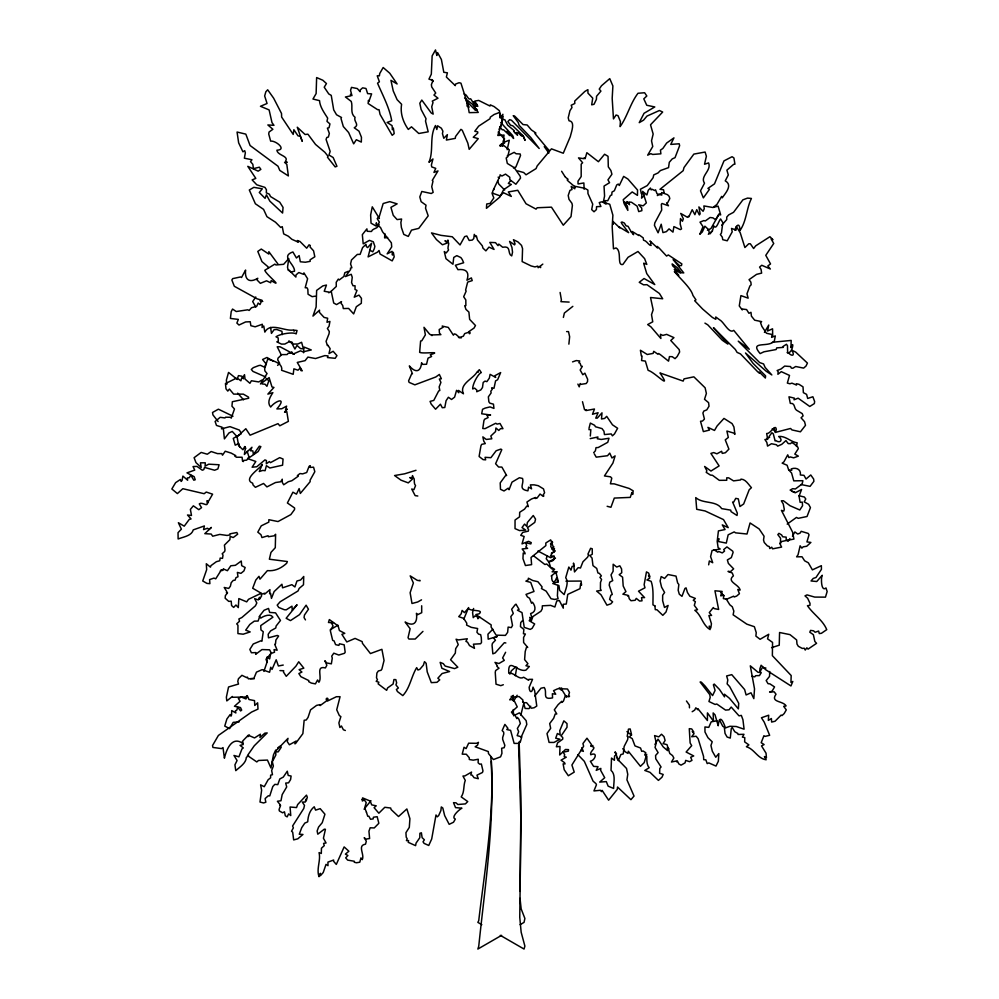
<?xml version="1.0" encoding="UTF-8"?>
<svg xmlns="http://www.w3.org/2000/svg" width="999" height="999" viewBox="0 0 999 999"><rect width="100%" height="100%" fill="white"/><g stroke="black" fill="none" stroke-linecap="round" stroke-linejoin="round"><path stroke-width="1.5" d="M557.954 585.339L557.392 595.804L558.104 598.788L554.607 599.437L551.036 598.726L546.141 591.146L541.458 588.548L542.12 586.9L537.912 581.73L532.704 580.506L528.371 578.209L528.309 579.732L525.899 581.156L530.706 582.38L533.99 591.483L526.011 594.405L527.41 596.915L529.545 598.251L531.555 603.259L532.479 602.235C535.601 605.981 536.588 611.987 530.619 613.561L531.718 617.307L529.22 620.729L534.665 623.975L532.13 628.346L530.207 629.395L524.238 627.372L522.015 612.624L517.445 610.189L519.068 609.427L515.984 604.158L515.159 604.745L511.638 609.29L513.299 613.473L510.826 616.595L512.512 625.474L511.313 627.597L508.129 627.097L507.642 632.367L505.432 635.389L496.141 635.164L491.083 626.985L491.196 624.912L475.861 614.547L479.07 613.861C484.877 609.065 469.48 611.8 468.431 608.179L464.435 612.624L462.112 610.401L461.201 613.811L458.741 616.645L463.748 618.431L466.795 623.214L466.608 625.074L471.253 627.347L477.622 628.521L476.923 632.242L478.546 634.115L480.644 634.677L481.293 637.624L481.506 642.407L480.606 643.756L473.426 644.193L474.475 648.351L469.468 645.554L467.582 642.22L465.921 641.358L467.282 638.773L458.504 639.922L456.093 639.223L458.254 644.63L455.681 648.651L455.319 653.121L450.586 659.74L457.829 667.22L454.582 668.606L445.167 666.071L443.281 663.636L440.159 662.374L441.883 668.281L449.6 671.528L442.132 673.513L437.862 678.209L439.747 679.869L436.963 682.317L431.318 682.642L427.21 671.865L426.148 663.348L424.488 661.638L423.401 665.147L419.792 669.367L417.919 670.017L416.683 667.619C411.226 676.623 410.027 687.936 402.809 695.604L397.465 691.57L396.391 689.522L398.376 687.974L395.941 684.889L396.64 682.816L395.841 679.645L393.943 679.532L393.107 684.003L387.6 687.936L386.638 690.321L378.134 683.865L378.858 682.205L376.186 681.368L377.46 679.757L376.511 677.772L376.885 673.089L378.346 670.966L381.056 670.267L381.88 669.105L384.041 660.514L381.905 649.325L370.429 653.558L362.462 643.344L362.187 641.633L355.07 638.411L346.803 641.957L341.895 634.353L344.78 633.329L339.423 630.531L338.124 625.923L329.345 619.567L328.459 622.502L331.268 622.564L333.054 625.923L330.319 630.631L332.679 640.409L334.053 640.846L335.602 644.642L338.886 645.391L339.485 643.781L344.168 644.805L345.179 652.222L344.468 653.296L338.798 655.044L333.803 653.171L331.718 656.143L332.28 658.104L331.356 663.848L326.673 662.936L324.85 660.726L326.86 665.234L325.412 667.931C315.247 665.334 322.652 677.359 318.918 682.28L317.582 679.969L315.422 683.878L311.301 683.066L308.679 681.618L308.828 680.594L300.899 676.685L298.863 673.563L301.923 672.052L299.076 669.63L303.833 668.169L298.726 661.775L295.916 666.171L286.251 676.323L283.429 671.977L283.704 670.729L279.957 670.591M421.678 605.769L421.703 612.699L417.657 614.66L416.433 613.299C417.632 621.79 414.51 627.397 405.119 622.027L410.127 628.733L408.042 637.712L408.916 639.06L415.197 639.035L422.952 631.38M513.049 700.249L513.161 695.604M303.621 352.759L303.746 348.763L300.612 348.651L296.965 345.442L294.917 349.051L291.883 343.269L288.823 340.946M617.245 757.504L617.332 759.028L626.51 768.443L627.759 774.3L626.935 779.857L634.04 796.053L630.931 799.675L617.519 787.037L617.307 789.335L608.628 800.187L602.11 790.359L601.46 791.645L600.474 790.271L593.943 790.933L596.44 784.764L595.978 783.653L593.081 781.168L584.34 761.338L577.847 754.62M796.515 446.441L797.177 442.807C790.684 441.97 785.626 435.689 778.671 436.488C783.628 440.247 779.882 443.606 775.773 440.547L775.124 440.946L773.288 433.828L771.902 432.742L769.093 436.488L769.592 437.325L767.095 438.286M384.852 233.591L384.603 237.899L387.6 237.525M493.831 189.698L493.906 188.886M568.868 344.143L569.642 336.75L568.493 331.618L566.608 331.606M631.168 231.793L628.059 226.298L626.061 225.836L624.363 223.039L622.115 222.015L621.166 222.327L621.99 223.913L628.646 232.667L619.28 227.023L619.805 227.884L612.799 221.303L613.236 224.35M247.34 695.641L245.979 698.963L241.383 697.077L238.349 698.476L240.11 701.248L234.465 706.268L240.484 707.554L241.683 710.089L240.622 710.951L237.7 707.217L236.863 710.039L235.339 710.926L235.864 712.949L231.706 710.564L231.581 714.897L230.981 716.158L230.195 714.51L226.873 719.018L224.75 726.086L229.608 728.621L233.192 722.352L239.111 721.902M515.322 675.774L516.758 667.195M520.054 891.395L520.966 798.563L519.143 741.945M708.666 564.835L709.34 560.951L712.712 562.724L710.601 556.605L712.062 550.536L720.217 549L718.119 547.677L717.195 541.371L718.418 530.906L725.062 529.532L722.277 524.887L728.209 527.634L723.501 519.592L705.132 510.976L696.703 509.29L695.754 497.614C703.009 504.145 716.108 500.224 721.678 508.616L730.744 510.152L731.018 511.613L737.037 515.496L737.337 513.211L732.617 502.035L733.566 502.26L735.776 498.351L738.311 498.888L739.947 506.543L743.668 503.983L749.188 489.785L751.435 487.674C748.438 484.503 745.791 479.27 740.996 479.12L740.621 479.945L733.541 480.881L728.671 477.847L726.723 477.822L726.748 480.269L719.305 480.344L712.487 475.299L710.426 475.062L706.231 472.377L706.855 470.779L704.632 466.458L710.963 471.041L719.118 465.909L710.888 453.409L713.723 452.584L716.895 453.821L721.628 451.261L722.265 453.396L725.399 452.734L728.908 449.125L725.262 439.872L728.308 437.45L726.885 431.044L733.716 433.067L734.939 434.365L733.915 426.96L732.08 423.588L723.975 418.419L717.107 425.961L714.497 430.444L707.904 427.36L709.49 430.07L703.358 431.605L700.511 421.266L702.497 421.041L704.432 419.105L702.909 412.999L703.845 411.039L706.768 409.89L709.028 406.193L708.578 402.647L704.52 399.3L706.38 393.469L705.107 387.787L693.855 376.835L684.015 378.883L683.179 381.094L659.989 372.952C672.589 391.758 655.169 372.215 648.126 370.354L645.379 361.114L641.57 360.539L642.057 356.044L641.333 355.856L640.421 350.262L647.252 354.495L653.109 353.409L653.746 351.323L658.004 354.295L658.653 353.521L660.364 354.657L668.556 361.151L669.442 356.606L672.252 356.693L675.024 358.666L677.172 356.518L679.632 351.998L679.183 349.575L670.754 340.484L673.95 337.625L666.633 334.365L662.837 335.414L660.439 334.278L660.888 338.499L650.873 326.773L647.664 324.575L652.747 321.79L651.523 314.685L653.159 309.79L650.524 297.502L662.674 298.763L659.415 293.481L646.952 284.678L643.556 284.827L639.235 282.317L644.043 278.521L654.782 284.578L646.753 273.614L643.793 263.786L643.731 263.149L646.815 264.41L644.617 258.629L637.986 251.498L628.071 257.28L622.864 264.485C616.633 265.959 622.202 251.236 616.071 247.939L613.473 248.838L612.187 226.835L612.887 215.197L609.752 204.246L601.473 201.848L599.238 202.597L600.923 206.493L596.553 206.668L596.428 209.565L594.018 211.776L591.683 209.59L592.732 204.133L587.961 193.581L587.899 190.047L584.865 188.312L574.712 186.251L574.8 188.774L571.216 186.388L572.002 189.535L569.954 190.359L568.219 195.479L569.005 199.363L571.94 203.309L572.39 205.469L571.016 216.621L563.274 225.2L551.46 207.155L537.175 207.755L536.063 209.128L526.036 203.759L517.744 190.285L508.329 191.945L511.326 196.428L503.596 192.77L499.925 195.804L492.057 193.007M547.39 555.806L546.191 558.678L548.726 561.975L555.481 558.091M769.742 671.49L769.53 676.41L766.183 680.544L768.031 683.678L769.917 683.878L774.537 686.925L772.14 691.121L769.592 692.057L774.175 691.808L776.011 694.23C770.067 702.572 782.991 700.624 786.126 705.906L783.666 706.33L786.288 709.889L784.153 713.586L781.992 715.571L781.168 715.047L775.037 721.253L771.64 722.065L771.403 718.531L768.331 720.379L768.718 715.209L761.438 717.757L764.235 722.14L769.655 735.314L764.922 736.413L763.935 735.689L761.188 742.707L764.11 744.567L761.525 745.891L766.033 753.184L766.433 757.791L764.422 756.555L766.133 759.777C757.592 758.578 754.32 748.95 746.365 746.728L748.875 744.879L744.655 741.895L744.779 737.612L742.369 737.1L743.993 734.302L738.036 734.465L737.849 733.491L734.777 731.73L732.242 727.559L731.28 728.658L730.269 738.086L727.11 737.037L725.037 733.441L724.312 727.297L722.727 726.211L719.467 719.929M520.841 715.109L523.439 704.57M563.374 317.432L564.373 313.049L572.839 306.356M535.439 519.68L534.765 522.39L527.447 527.697L528.596 529.732L528.259 531.168L522.727 532.405L520.741 535.327L524.163 536.5L522.027 543.881L528.521 541.321L531.268 542.632L530.819 543.943L525.686 542.707L526.685 545.466L525.811 547.077L527.597 548.389L522.14 548.963L524.775 552.509L525.024 553.871L523.226 553.021L522.952 558.603L525.437 565.534L531.618 564.647L531.031 557.504L545.866 545.604L545.804 542.994L550.674 539.885L553.421 547.302L552.36 548.451L554.482 548.638L553.471 549.2L555.257 551.011L552.447 552.697L550.524 555.931C557.854 555.669 553.758 562.537 548.751 561.463L550.624 567.282L554.595 569.268L552.147 571.803L556.83 571.903L556.206 573.526L558.341 581.63L552.784 583.503L558.941 585.676L559.652 590.421L564.173 594.592C565.521 589.41 569.13 582.554 565.721 577.672L568.831 567.057L570.978 570.129L572.115 566.383L573.788 566.221L573.513 563.061L574.512 571.94L578.171 567.644L580.481 568.019L582.941 561.788L587.562 557.217L588.711 554.77L587.912 554.145L590.634 548.289L592.245 548.801L592.282 554.245L589.872 555.656L592.032 558.066L592.981 565.621L596.728 568.443L597.939 573.001L599.375 573.351L601.373 575.861L599.937 577.36L601.598 579.482L600.486 582.504L600.424 589.035L601.236 590.384L596.628 591.071L600.998 594.767L606.942 605.182L610.889 603.796L612.612 601.848L609.59 599.363L610.826 595.229L612.287 594.442L609.203 585.164L609.752 582.167L612.712 580.656L611.013 574.9L613.111 571.316L613.161 564.248L616.695 567.057L619.817 565.809L621.578 568.943L621.74 572.752L619.18 574.687L622.589 577.16L623.189 585.988L625.936 591.62L622.901 594.18L627.36 595.167L627.759 596.153L628.458 595.404L629.258 598.788L630.981 600.724L635.164 600.287L636.276 598.376L639.597 601.048L642.032 600.811L641.533 597.577L644.592 597.614L638.498 591.196L644.979 587.774L644.13 584.752L646.465 571.89L648.638 573.101L649.874 576.673L648.563 575.511L649.725 578.146L646.927 579.944L651.111 581.281C653.721 588.623 652.884 597.19 652.959 604.87L654.882 605.869M473.613 608.466L472.577 612.587L473.239 617.657L474.962 615.946L477.759 617.057L477.897 618.743L479.682 616.907M552.022 541.396L550.736 546.478L554.158 551.985L551.348 553.259M519.73 741.32L518.593 745.479L520.966 821.678L519.755 917.332L521.166 932.242L524.887 946.103L524.05 949.05L500.299 935.339M646.703 754.307L644.218 762.599L640.459 766.32L628.309 751.236L627.984 753.421L625.324 751.86L622.789 748.651M263.886 671.415L267.045 662.125L267.008 657.092L269.63 658.94L270.654 653.621L274.525 652.222L274.051 649.612L277.173 650.224L274.713 644.318L275.499 643.781L275.886 640.059L278.621 636.038L277.272 635.451L268.469 637.837L268.169 634.29L270.567 630.918L275.774 627.984L276.124 625.998L280.469 620.479L275.562 612.862L269.655 612.412L268.531 608.441L264.061 610.277L260.127 615.297L258.104 621.053L254.308 621.141L249.812 624.45L245.704 630.144L250.187 631.917L243.157 634.203L237.924 633.591L237.962 625.312L236.713 623.863L239.535 621.216L238.861 618.98L241.82 617.557L255.432 605.819L256.818 602.971L254.658 598.676L258.316 599.899L259.565 597.315L259.64 599.113L261.626 595.891L260.926 593.356L248.514 599.313L246.691 601.86L238.836 598.588L238.299 607.592L235.951 605.019L233.666 607.417L231.581 605.544L231.194 601.148L228.759 601.41L225.137 598.201L225.387 595.579L227.547 592.844L226.386 592.719L226.898 591.783L224.226 587.474L228.696 588.423L230.369 586.251L231.194 582.692L233.267 580.382L235.077 580.157L235.976 577.647L237.987 576.76L237.362 572.415L240.959 573.351L243.956 570.879L245.155 567.494L241.696 565.671L241.271 561.013L235.402 565.309L230.819 565.771L227.41 570.704L223.863 569.18L220.966 570.566L215.734 578.821L213.948 578.096L209.59 579.607L209.902 583.641L206.955 583.404L202.735 580.981L206.668 569.655L206.306 563.748L210.464 567.157L210.939 565.659L216.371 561.7L219.718 560.764L220.167 558.079L222.515 558.354L223.014 555.157L222.19 553.758L224.688 551.436L225 549.937L224.413 545.104L229.882 539.685L230.182 536.401L233.217 537.549L237.675 534.165L236.838 532.517L229.895 533.853L229.995 534.902L227.098 535.452L219.73 534.415L212.687 536.201L211.201 534.053L204.82 533.653L211.363 527.41L208.953 529.532L207.517 528.246L203.546 529.607L204.408 525.936L193.244 529.87C191.746 535.926 183.192 536.925 178.122 538.973L178.034 532.667L181.381 529.158L178.371 522.714L184.241 526.173L189.248 519.43L191.059 518.943L187.5 515.009L191.496 515.472L190.384 509.39L193.356 505.831L198.813 509.677L201.548 507.654L199.288 503.908C201.935 501.311 208.491 507.979 207.13 502.222L208.379 502.722L206.868 500.849L208.654 501.023L212.6 494.18L206.269 492.045L204.158 493.706L182.817 488.698L177.385 493.581L171.853 488.986L175.612 482.667L180.419 479.47L181.119 481.468L182.055 480.444L182.904 476.073L187.637 480.244L187.312 477.959L189.323 477.697L190.821 475.174L193.794 480.194L195.23 479.757L194.168 476.673L187 472.864L194.743 470.104L193.032 466.545L196.99 466.396L202.322 470.229L203.759 469.63L204.533 467.42L214.61 470.242L217.882 468.931L219.093 464.76L208.729 464.173L205.107 466.108L205.282 462.812L200.437 462.837L201.186 467.445L195.991 462.637L194.106 457.692L201.186 452.435L207.317 454.22L211.151 451.523L217.495 453.621L221.815 453.608L222.502 455.207L225.225 451.236L231.281 453.146L235.764 455.631L234.753 456.093L236.463 457.23L242.083 457.242L242.532 461.201L243.406 461.563L243.681 460.389L246.666 460.177L248.963 456.955L247.178 451.298M463.686 619.405L468.606 607.554M315.297 296.179L312.138 296.666L308.042 294.23L307.842 289.31L306.968 287.749L305.195 287.762L307.605 278.733L303.921 272.877L303.671 274.35L298.788 272.515L296.029 274.925L295.879 277.06L288.611 269.755L288.212 270.254L287.525 267.245L288.773 258.554L283.641 264.31L275.961 264.96L274.85 264.136L264.81 270.279C265.834 274.275 284.665 289.011 271.154 280.582L270.667 282.754L266.546 280.819L260.364 283.329L257.043 279.982L257.779 278.271C249.812 283.104 244.48 280.294 245.592 270.055L241.546 277.485L240.572 276.948L232.73 278.621L231.855 279.982L234.328 286.276L257.105 298.838L261.95 300.224L259.977 304.558L258.179 303.047L256.668 306.393L251.548 307.704L249.126 310.452L247.814 309.802L236.239 311.526L232.555 309.066L231.206 311.651L230.407 318.431L238.336 319.405L236.875 323.064L239.011 325.037L245.592 321.94L250.237 321.728L250.874 325.699L255.157 326.81L262.35 324.25L262.038 327.56L263.748 325.949L264.835 332.105C270.192 321.915 284.777 331.468 293.219 330.02L294.218 331.131L293.981 330.157L297.04 330.494L296.179 333.916C293.906 331.83 280.382 333.566 275.986 336.8L278.197 337.912L278.284 341.109L276.835 341.858L281.493 344.118L284.827 344.056L289.498 341.533L292.045 342.195L293.082 344.081L297.889 343.981L301.586 342.295L303.421 348.826L304.146 347.09L311.276 349.962L302.997 351.848L300.474 350.836L293.132 354.071L291.683 351.848L291.109 353.209L288.224 353.259L287.113 354.545L281.73 354.645L278.022 358.129L277.722 359.84L279.67 363.374L277.597 365.397M237.787 377.547L238.449 375.612L241.92 376.211L243.519 378.833M240.896 434.178L241.234 433.116L239.335 430.057L229.97 426.635L221.478 428.846L222.09 427.197L216.483 425.437L215.11 421.478L220.167 417.32L225.037 417.944L225.574 417.207L230.494 417.27L231.231 418.169L234.49 408.991L231.955 406.218L232.355 401.723L248.689 398.251L248.514 397.115L243.356 394.143L233.641 394.106L229.408 389.036L227.797 391.084L225.999 388.836L225.449 383.566L235.702 378.534L237.462 378.271L240.884 380.819L241.696 377.984L242.432 378.196L244.505 374.662L245.03 379.046L249.912 383.291L251.423 380.756L258.729 381.93L261.975 380.057L262.188 383.941L265.11 384.24L266.92 386.326L268.881 380.669L266.059 378.609M521.128 737.274L526.81 724.437L526.148 720.666L519.38 712.874L513.486 715.771M734.914 230.082C736.251 225.237 739.809 221.703 739.947 230.594C746.64 221.004 746.378 208.654 751.435 198.451L747.527 198.102L742.906 199.837L733.541 212.325L728.671 214.91L726.723 217.133L726.748 219.543L721.79 225.212M500.074 175.836L492.719 191.221L492.382 194.38L493.831 197.927L490.134 203.396L486.725 203.996L486.438 208.316L499.925 196.99L503.596 189.723L511.326 184.453L508.329 183.416L510.776 180.532M265.771 364.435L264.473 367.195L260.414 365.284L258.753 365.559L253.309 367.669L251.311 369.455L252.984 371.428L265.759 376.998M509.84 674.175L511.363 670.816L515.734 666.932M499.038 129.37L501.56 124.45L502.884 116.533L500.224 117.233L499.438 110.739L494.118 106.581L490.297 104.87L490.01 106.056L478.683 100.424L474.787 101.061L477.772 106.269L473.239 105.245L478.271 112.437L469.193 112.65L467.832 104.895L460.939 83.142L459.028 82.742L455.544 84.078L455.282 85.639L446.366 77.035L447.402 72.815L443.806 72.29L441.383 59.453L437.587 52.635L436.838 55.482L435.502 49.95L432.142 55.894L431.318 74.163L428.946 79.133L432.954 80.457L431.381 84.69L431.718 86.963L435.726 93.044L433.953 95.055L437.987 98.214L432.292 101.124L433.004 102.61L431.73 106.781L433.166 114.098L431.268 113.037L421.803 100.062L419.805 103.247L421.128 109.503L426.024 118.669L425.524 121.079L428.196 131.818L418.781 133.491L411.488 126.823L408.304 129.433C402.997 121.866 400.062 113.074 401.61 104.308L397.103 99.663L393.244 90.946L390.934 80.332L397.127 83.966L389.747 73.214L383.166 67.52L379.707 73.564L379.395 75.812L377.235 75.774L379.395 81.781L377.547 83.204C382.729 95.342 389.473 107.705 391.708 120.767L387.137 122.452L392.083 125.637L392.407 129.72L393.319 128.022L394.205 133.616L392.195 135.302L380.07 114.423L379.046 109.69L377.622 109.678L368.107 103.496L368.456 100.35L368.868 101.536L371.616 93.881L367.62 93.619L365.984 88.474L362.612 87.837L360.102 90.11L360.115 91.746L357.317 88.561L351.486 87.388L350.562 90.297L351.898 95.629L350.449 94.356L350.624 95.892L345.417 96.978L351.236 101.411C353.084 106.643 349.75 113.237 355.07 117.333C353.234 121.466 360.09 124.65 354.245 127.785L358.991 131.181L361.451 137.25L361.326 142.083L356.331 139.723L353.658 143.856L348.614 132.517L343.319 126.536L340.996 118.481L341.508 117.507L336.551 114.76L333.703 109.902L331.243 95.38L328.758 93.943L324.225 87.188L326.461 83.554L322.814 80.232L316.633 77.572L316.121 93.594L312.962 99.038L319.53 100.649C319.905 106.905 324.375 112.924 327.672 118.144L326.973 121.366L329.932 123.926L329.046 127.722L327.41 128.122L329.345 133.441L328.371 137.075L326.823 137.45L326.074 139.398L330.145 151.398L328.983 155.02L333.154 157.53L336.95 166.271L335.177 166.908L327.472 157.218L328.072 156.306L324.85 152.26L315.522 144.418L307.892 134.166L305.107 134.515L297.265 127.223L302.247 141.334L300.337 136.314L298.014 135.852L293.881 129.733L293.207 134.415L281.631 117.058L281.518 113.486L273.639 98.189L267.682 89.798L265.846 91.783L264.66 95.966L267.058 103.484L260.477 106.294L269.118 109.915L272.003 122.652L273.963 125.312L267.857 124.95L272.877 129.296L269.043 132.03L268.731 134.016L270.654 141.134C275.674 140.359 287.3 149.825 276.885 150.212C277.422 155.569 289.323 155.881 285.514 161.314L287.25 162.313L284.578 162.387L286.8 164.335L288.374 175.924L279.782 170.404L278.009 166.221L250.087 145.517L245.829 134.128L237.063 132.043L238.649 142.845L242.944 151.823L244.718 150.674L245.354 152.822L244.368 158.204L251.96 159.74L250.524 161.626L252.822 164.311L253.446 168.631L259.34 167.208L260.864 169.368L258.167 171.166L247.789 166.333L255.806 178.396L252.123 179.895L256.793 184.803L264.96 187.4L266.421 189.735L266.333 192.869L269.38 194.193L270.504 196.541L279.72 202.173L283.054 207.43L282.58 213.037L269.867 201.161L266.408 194.855L265.097 198.351L259.29 192.495L262.312 188.811L253.858 187.337L249.313 190.01L255.382 203.771L263.561 209.365L266.933 216.671L275.512 222.215L280.694 227.435L282.255 226.661L283.691 233.903L288.336 236.214L291.845 239.285L298.364 242.208L297.365 240.522L299.95 241.458L306.693 248.202L309.066 244.817L310.277 245.492L310.065 246.99L313.561 250.811L314.822 256.768L310.077 259.815L310.165 261.351L305.357 262.238L300.324 261.775L299.138 255.557L296.453 258.004L292.894 251.96C279.97 256.331 294.917 263.986 294.518 271.216L290.846 271.99L288.786 270.429M362.787 800.549L363.486 799.225L362.025 799.475M590.309 436.014L590.846 429.632L588.886 429.645M792.444 536.188L794.867 531.955L797.689 534.015L800.024 533.166L801.223 531.331L808.191 533.416L809.04 534.79L806.93 541.908L810.876 542.445L806.73 546.253L803.196 546.828L801.872 548.114L800.124 545.816L798.064 554.757L796.628 556.83L802.035 556.768L804.607 560.776L808.341 562.812L812.399 569.88L821.365 565.671L821.44 569.343L815.983 577.497L813.236 578.421L811.063 580.968L816.757 581.518L822.227 575.262C820.853 577.497 820.978 592.382 825.998 587.949L827.147 591.545L825.474 597.14L814.747 597.09L807.042 594.904L804.982 595.866L807.629 598.239L810.014 603.334L809.927 605.382L807.429 605.681C813.261 614.273 822.826 620.017 826.747 629.645L821.415 633.304L819.28 633.566L818.631 631.068L815.122 632.267L813.573 630.819L810.564 630.394L809.802 632.192L813.361 634.677L814.859 641.495L816.57 643.319L808.054 649.125L806.867 647.814L805.231 650.074L804.27 648.239L802.247 648.413L798.326 646.291L797.002 644.068L796.628 639.947L789.972 634.627L779.57 632.504L779.245 645.204L771.565 647.664M719.118 214.011L710.963 228.534L707.429 230.245M654.932 744.467L658.029 739.148L663.174 746.865L667.569 750.636L667.257 747.814L669.005 748.825M764.422 332.392L768.743 325.05L767.557 331.019L772.564 328.796L772.689 336.213M505.619 652.272L502.622 657.966L504.283 660.389L498.938 663.523L494.98 662.387L497.29 665.721L496.865 666.358L499.025 668.206L495.629 670.566L495.254 672.364L496.028 684.19L500.761 685.651L503.334 684.74M517.17 695.242L513.486 701.298L513.274 695.329M501.548 143.769L500.049 146.179L503.271 142.47L509.303 140.222L507.167 149.7M503.059 141.346L504.557 138.923L503.621 138.074L504.058 135.052L497.789 135.477L501.56 123.764L502.884 114.298L500.224 118.069L500.499 115.36L499.438 112.487L494.118 114.485L490.297 117.17L490.01 118.706L478.683 126.136L474.787 131.269L477.684 131.843L477.772 133.042L473.239 137.25L478.271 138.624L469.193 149.326L467.832 143.132L462.275 130.307L460.939 129.346L455.544 136.501L455.282 138.374L446.366 140.06L447.402 134.64L443.806 138.287L442.445 133.641L442.907 131.219L441.383 128.234L437.587 125.799L436.838 129.52L435.502 125.524C429.133 137 433.966 150.524 428.946 162.288L432.954 158.966L431.381 165.035L431.718 166.92L435.726 168.356L433.953 172.427L437.987 170.916L432.292 180.407L433.004 181.081L431.73 186.701L433.166 192.37L431.268 193.506L421.803 191.471L419.805 196.94L421.128 201.673L426.024 205.195L425.524 208.179L428.196 215.834L418.781 228.371L411.488 230.132L408.304 236.413L403.783 234.415L401.386 227.46L400.861 222.602L401.61 219.018L397.103 219.58L393.244 215.322L390.934 207.367L397.127 203.846L389.747 201.636L383.166 203.521L379.395 216.171L377.235 218.631L379.395 222.153L377.547 225.687L380.444 227.347L382.567 231.818L391.371 242.819L391.708 246.915L387.137 253.871L392.083 251.348L392.407 255.07L393.319 252.31L394.205 256.868L392.195 260.889L380.07 254.021L379.046 250.462L377.622 252.073L368.107 256.905L371.616 243.232L367.62 247.577L366.396 246.653L365.984 244.33L362.612 247.577L360.115 254.37L357.317 254.42L351.486 259.977L350.562 263.961L351.898 267.744L350.449 268.132L350.624 269.48L345.417 276.561L351.236 274.288L352.247 277.31L351.573 282.617L353.009 285.751L355.07 285.776L355.007 289.448L356.993 290.434L354.245 297.19L358.991 295.105L361.451 298.339L361.326 303.296L356.331 306.718L353.658 313.923L348.614 308.429L343.319 308.566L342.707 305.469L340.996 303.184L341.508 301.623L336.551 304.595L333.703 303.009L331.243 291.346L328.758 292.782L328.521 292.033L324.225 291.258L326.461 285.04L322.814 285.926L316.633 290.409L316.121 307.018L312.962 316.109L319.53 310.127L319.405 312.35L324.088 317.42L327.672 318.231L326.973 322.265L329.932 321.403L329.046 326.211L327.41 328.509L329.345 331.593L329.021 333.828L326.074 341.333L327.372 345.529L327.672 344.955L330.145 348.626L328.983 353.596L333.154 351.298L336.95 355.644L335.177 358.316L327.472 357.542L328.072 355.931L324.85 355.607L315.522 358.541L307.892 357.093L305.107 360.651L297.265 362.425L302.197 370.841L300.886 370.529L300.337 367.969L298.014 370.192L293.881 368.831L293.207 374.3L281.631 370.304C283.229 363.311 272.889 360.602 267.682 359.153L264.66 368.818L264.885 370.891L267.058 373.564L260.477 383.978L269.118 377.61L272.003 387.013L273.963 387.412L267.857 394.106L272.877 392.657C270.167 396.853 266.658 402.472 270.654 407.055C275.687 400.462 287.387 396.628 276.885 408.928L281.718 408.766L286.601 406.118L285.514 410.077L287.25 409.078L284.578 412.225L286.8 411.625L288.374 421.378L279.782 425.799L278.009 423.651L250.087 435.189L245.829 428.721L237.063 436.75L238.649 445.741L242.944 449.75L244.718 446.553L245.354 447.964L244.368 454.483L251.96 447.252L250.524 450.799L252.822 450.836L253.446 454.42L259.34 446.203L260.864 446.603L258.167 451.523L247.789 458.666L255.806 461.463L252.123 467.22L256.793 466.733L264.96 459.902L266.421 460.539L266.333 463.786L269.38 461.6L270.504 462.637L279.72 457.629L283.054 459.041L282.58 465.197L269.867 467.994L266.408 465.684L265.097 470.704L262.774 470.392L259.29 471.54L262.312 464.373C260.539 468.344 242.282 479.033 252.672 483.216L253.022 484.927L255.382 487.325L263.561 483.479L266.933 486.9L275.512 482.529L280.694 481.768L282.255 479.195L282.292 482.405L283.691 484.777L288.336 481.705L291.845 480.744L298.364 476.136L297.365 475.599L299.95 473.551L302.647 473.876L306.693 472.515L309.066 466.383L310.277 465.671L310.065 467.42L313.561 467.195L314.822 471.703L310.077 480.219L310.165 481.655L300.324 493.444L299.138 488.598L296.453 494.143L292.894 492.207L287.4 502.984L294.618 508.004L294.518 509.59L290.846 514.597L278.022 521.553L268.843 519.705L268.806 522.127L261.263 525.824L257.804 532.142L260.964 534.702L261.95 537.574L268.082 535.739L268.394 536.75L274.313 535.776L275.612 534.265L275.287 547.702L270.966 552.41L269.368 559.215L287.375 561.55L286.638 563.311C281.194 568.231 275.075 571.328 267.395 570.629L259.965 579.17L258.991 576.311L255.781 580.082L252.685 588.249L262.675 594.068L264.423 593.194L264.66 594.155L269.942 589.635L269.618 593.818L270.592 593.381L271.453 598.389L274.113 591.595L281.93 584.215L282.567 587.824L291.883 584.677L294.917 586.962L296.965 580.981L300.612 579.994L303.746 576.473L303.484 584.777L299.151 588.436L298.039 590.958L280.132 601.785L277.21 605.119L278.783 607.492L284.34 609.727L286.214 609.84L291.97 606.181L292.257 610.177L297.065 604.745L286.151 618.281L290.472 620.604L299.525 614.635L306.106 605.182L308.454 609.253L304.47 615.022L304.046 617.582L305.469 619.904M588.985 428.371L590.347 423.089L594.617 425.312L595.454 426.748L602.035 428.608L603.958 431.218L604.457 434.565L611.226 433.928L612.412 435.826L614.485 433.928L617.619 428.271L612.474 424.825L606.693 416.346L604.632 418.431L601.498 418.981L601.997 412.837L597.315 418.119L595.754 418.156L598.076 412.724L592.494 414.26L594.48 409.003L585.926 410.589L586.151 409.79L584.552 409.752L582.492 401.71M255.781 296.978L252.685 301.573L255.756 306.918M249.388 735.002L248.002 736.675M552.822 568.356L552.272 569.168L546.703 563.985L544.892 564.51L533.478 555.731M789.947 538.561L788.074 541.333L786.538 540.447L781.355 541.595L779.707 543.693M530.756 706.231L529.033 708.628L525.137 708.453L523.314 701.997M220.329 570.928L220.991 570.042M534.74 695.991L540.958 688.211L544.243 687.524C547.752 692.457 541.458 700.287 552.572 697.876L552.36 693.743L555.706 694.218L553.546 690.671L557.28 688.96L561.538 688.011L562.225 688.823L567.494 688.998L569.48 692.432L568.618 695.404L569.542 696.116L568.918 696.815L565.347 695.766L563.399 701.198L561.813 702.447L561.763 701.286L558.079 704.695L554.32 709.839L556.793 713.973L555.182 714.035L553.696 718.231L549.675 723.588L550.674 728.321L547.002 733.578L549.075 742.419L553.995 742.444L559.939 739.223L555.719 738.224L557.38 733.516L560.164 734.927L559.752 730.681L563.861 720.866L567.02 723.588L567.02 727.272L561.088 735.963L562.737 737.549L562.737 739.173L557.579 742.894L556.343 746.777L560.002 746.465L559.69 754.994L565.471 749.487L568.506 749.625L568.394 751.136L563.024 752.172L564.672 754.57L564.198 756.618L566.283 757.167L561.051 760.177L564.51 762.649L565.084 763.935L563.111 763.86L564.198 769.73L568.344 775.736L574.225 772.102L571.903 765.009L583.628 746.216L582.929 743.556L586.975 738.211L591.508 744.617L590.734 746.265L592.882 745.516L592.007 746.54C597.502 747.527 589.21 751.41 590.734 754.757C598.251 751.398 595.142 760.364 590.347 761.238L593.606 766.383L598.014 766.658L596.216 770.366L600.861 768.393L600.636 770.329L604.72 777.709L599.7 782.092L606.293 781.605L608.154 786.163L613.636 788.448C613.536 782.766 615.933 774.437 611.038 770.379L611.513 758.079L614.385 760.289L614.585 755.943L616.196 755.032L615.197 751.897L618.319 760.589L620.866 754.557L623.251 753.92L624.15 746.428L627.609 739.685L628.134 736.663L627.197 736.363L628.458 729.145L630.169 728.945L631.53 734.54L629.495 737.05L632.217 738.573L634.989 745.916L640.559 748.014L641.683 751.31L643.181 751.036L645.766 752.722L644.717 754.907L646.877 756.343C646.753 759.952 646.59 764.959 649.175 767.707L644.792 770.454L649.999 772.327L658.416 780.394L661.975 777.222L663.186 774.45L659.602 773.238L659.815 768.443L661.063 766.982L655.756 758.815L655.569 755.494L658.116 752.622L655.044 747.464L656.243 742.856L654.57 735.564L658.741 736.9L661.513 734.228L664.01 736.663L665.109 740.496L663.049 743.631L667.02 744.655L669.767 753.471L672.552 755.594L673.85 758.041L671.465 762.012L676.111 761.051L676.748 761.887L677.26 760.813L678.858 763.935L681.043 765.159L685.064 762.849L685.689 760.401L689.61 761.675L691.957 760.364L690.684 757.242L693.706 755.943L686.126 752.035L691.683 745.654L690.122 742.931L689.285 728.671L691.72 728.945L693.806 732.067L692.232 731.468L694.03 733.666L691.708 736.738L696.166 736.263L698.126 738.673L703.521 756.268L703.733 759.677L705.868 759.864L707.192 763.586L708.878 762.924L715.996 766.071L718.356 761.226L718.818 753.558L715.746 757.242L712.299 751.186L710.951 745.516L712.2 741.807L707.941 737.687L704.982 731.992L704.944 726.96L708.766 727.372L711.201 721.827L716.957 720.803M364.061 809.178L370.954 800.711M551.935 549.013L553.858 546.753M593.656 452.734L595.379 450.811L596.028 447.639L598.176 447.54L607.742 442.32L609.015 438.249L601.286 439.46L597.252 438.748L597.964 436.975L590.197 438.636M330.881 291.558L336.288 286.451L336.213 282.33L338.324 279.071L339.235 279.97L343.856 276.473L344.83 272.715L348.301 271.291M522.564 620.554L520.741 622.564L520.442 626.623L523.876 629.432L523.426 633.753L525.412 634.028L523.576 637.474L523.613 642.519L527.709 647.389L526.461 647.389L525.212 651.51L524.612 659.615L527.934 663.673L525.924 665.746L529.358 666.495L525.924 670.142C517.282 672.652 507.817 656.418 508.766 673.226C514.098 672.09 519.018 680.556 523.663 677.222L528.608 680.282L528.921 679.357L532.542 679.32L529.145 687.275C529.333 692.607 532.292 693.706 533.004 687.125L534.64 690.684L536.775 706.031L534.153 707.742L531.293 708.216L526.585 702.697L523.663 702.647L522.639 701.773L522.952 700.024L519.055 696.54L514.885 697.04L511.251 696.278L511.388 697.727L509.702 699.812L513.573 699.425L517.245 706.867L511.438 712.112L512.824 714.023L514.635 714.585L516.808 718.606L517.395 717.357L518.956 719.28L520.367 723.501L517.357 728.508L518.668 731.643L517.157 735.626L521.778 736.937L520.354 741.807L518.993 743.406L514.135 743.406L510.589 730.356L506.768 729.545L507.929 728.321L504.895 724.387L502.172 730.544C506.131 733.141 501.735 736.338 502.697 739.46L504.845 745.354L504.183 747.702L501.648 748.251L501.935 753.321L500.586 756.83L493.394 759.565L488.474 753.546L488.299 751.573L475.174 746.777L477.572 745.129L478.446 742.357L476.498 743.306L468.643 743.194L466.108 748.601L464.036 747.264L462.212 754.158L466.296 754.233L469.243 757.729L469.318 759.515L473.189 760.164L478.259 759.252L478.121 762.799L479.657 764.173L481.356 764.01L482.979 770.953L482.442 772.489L476.948 775.174L478.284 778.708L474.063 777.697L472.19 775.187L470.804 774.912L471.54 772.077L464.897 775.923L462.949 776.036L465.284 780.394C463.186 785.776 464.71 791.77 461.226 796.902L467.744 801.573L465.409 803.895L457.829 804.507L456.068 802.846L453.496 802.659L455.556 807.617L461.913 808.191C459.577 809.227 450.312 817.294 455.332 819.093L453.496 822.252L449.175 824.337L444.667 815.609L442.794 808.004L441.296 806.93L440.896 810.551L438.623 815.634L437.262 816.832L436.001 814.984L431.693 838.998L428.746 845.466L424.113 843.393L423.039 841.82L424.375 839.784L422.115 837.649L421.391 832.791L419.905 833.291L419.805 837.711L416.046 843.131L415.596 845.654L408.229 842.332L408.579 840.559L406.418 840.621L407.205 838.71L406.218 837.174L405.931 832.691L409.303 827.384L409.915 818.705L406.868 808.953L398.526 816.533L391.108 809.54L390.684 808.029L384.79 807.292L378.846 813.211L374.101 807.679L376.211 805.818L371.715 804.894L370.154 801.023L362.587 797.889L362.262 800.886L364.435 800.062L366.233 802.622L364.71 807.879L366.458 812.237M223.401 569.093L221.915 570.654L223.039 569.842M712.487 231.044L708.328 234.266M644.53 195.192L641.57 198.164L642.057 193.119L641.333 193.769L640.421 189.223L647.252 185.577L653.109 177.71L653.746 174.9L658.004 172.964L660.364 170.579L668.556 167.62L669.305 162.3L672.252 158.891L675.024 157.667L679.632 145.667L679.183 143.781L670.754 144.418L673.95 137.862L666.633 143.057L662.837 148.489L660.439 150.125L660.888 153.821L652.647 154.458L650.873 153.659L647.664 155.17L652.747 146.503L651.523 140.822L653.159 134.041L650.524 124.788L662.674 112.038L659.415 110.502L646.952 116.096L643.556 120.155L639.235 122.652L644.043 113.299L654.782 106.943L646.753 105.27L643.793 98.851L646.815 95.979L644.617 92.745L637.986 93.269C630.232 103.446 627.372 116.583 620.092 126.636L620.404 121.478L618.019 115.672L616.071 115.01L613.473 118.906L612.187 98.401L612.887 85.951L609.752 78.634L601.473 85.777L599.238 89.098L600.911 91.109L596.553 96.279L596.428 99.313L594.018 104.308L591.683 104.833L592.732 98.152L587.961 93.132L587.899 89.66L584.865 91.433L574.712 101.086L574.8 103.496L571.216 105.257L572.002 107.492L569.954 110.689L568.219 117.807L569.005 120.779C575.786 121.366 571.128 132.555 570.292 136.626L563.274 153.234L551.46 148.839L537.175 165.934L536.063 168.594L526.036 174.8L523.688 172.527L517.744 170.891M492.857 629.22L487.949 634.165L488.174 639.173L497.265 636.463L493.531 637.936L495.454 640.234L492.407 643.443L492.057 645.167L492.844 653.846L495.129 652.959L504.358 642.669L505.856 642.981M248.551 755.569L246.341 757.417C246.004 763.286 239.735 766.995 235.776 770.679L234.927 764.834L237.075 760.514L233.966 755.456L238.923 756.817L241.958 748.95L243.294 747.926L240.06 745.379L243.207 744.555L242.083 742.057M556.83 571.603L551.186 576.011L551.798 576.51C551.198 581.418 554.183 584.84 556.555 577.959L557.991 582.267M542.819 264.111L540.534 265.896L540.596 267.607L539.622 266.358L538.136 267.744L537.749 266.109L534.977 266.92L531.156 265.959L522.152 261.588L522.564 248.664L521.515 245.379L517.944 241.92L513.449 239.698L515.059 243.818L514.572 244.867L509.59 241.408L511.963 247.515L512.537 252.198L511.725 255.919C507.529 254.033 510.839 247.04 505.244 247.003L502.659 247.24L498.788 244.081L498.014 245.642L495.492 242.645L489.797 242.395L494.068 249.425L488.961 247.115L485.876 250.861L482.967 248.127L482.292 245.766L477.497 240.035L476.361 235.839L475.574 236.663L474.275 234.365L473.763 238.536L472.302 240.06L469.205 240.459L466.808 235.989L464.66 236.601L460.039 244.955L452.272 236.775L441.071 235.364L431.506 232.917L436.401 239.548L442.445 244.78L447.202 243.057L444.967 240.734L446.903 241.708L447.927 240.047L448.351 242.457C449.662 243.706 446.853 247.677 448.551 250.062L446.153 252.972L444.28 251.548L445.966 258.691L452.947 264.248L453.758 257.442L456.805 255.644L460.876 257.58L462.275 259.578L463.648 262.749L455.407 265.259L457.942 269.668C466.808 268.631 469.493 272.627 466.945 280.22L471.366 277.909L472.215 280.607L467.669 282.08L465.609 290.11L466.158 291.109L463.673 296.753L465.821 299.962L465.859 305.619L464.735 305.657L465.934 309.365L468.893 312.075L469.642 319.368L475.474 325.524L474.038 328.072L469.143 331.431C471.565 333.291 468.543 335.177 469.093 332.093L464.685 333.604L463.361 336.201L459.465 337.487L455.881 334.328L454.308 333.903L453.384 335.177L448.264 327.397L442.17 326.099L443.081 327.272L439.198 329.533L439.448 333.117L440.884 334.665L431.855 334.952L432.005 335.577L429.508 334.041L424.001 327.31L425.374 334.852L421.778 340.784L420.604 341.021L419.642 352.322C422.702 354.208 443.556 350.736 430.294 354.695L431.58 356.506L428.034 358.154L426.548 364.26L422.415 364.385L421.59 362.712C420.791 371.815 415.821 373.439 409.328 365.909L412.45 373.788L411.551 374.113L408.591 380.856L409.103 382.38L414.86 384.84L435.801 376.985L439.348 374.45L441.371 378.771L439.348 379.046L440.921 382.38L439.148 386.913L439.81 390.497L438.661 390.984L433.766 400.424L430.07 401.398L431.193 404.108L435.576 409.228L440.447 404.208L442.27 407.704L444.792 407.505L446.078 400.724L448.389 397.252L451.536 399.475L454.595 397.152L456.58 390.297L458.766 392.732L458.529 390.434L463.461 393.793C458.778 384.228 473.101 378.846 476.985 372.103L478.296 372.127L477.485 371.64L479.345 369.692L481.318 372.59C478.733 373.089 472.452 383.666 472.677 388.961L474.637 388.136L476.948 390.209L476.71 391.758L480.781 389.947L482.492 387.512L483.179 382.48L484.99 381.106L486.875 381.63L489.348 378.134L490.109 374.35L495.704 377.422L494.855 375.736L500.661 372.577L497.614 379.757L495.579 380.881L493.981 388.299L491.633 387.837L492.307 389.173L490.809 391.258L491.133 392.919L488.361 396.84L488.873 401.823L489.922 403.184L493.456 404.17L493.956 408.429L490.059 406.905L485.202 408.079L482.554 409.29L481.68 413.786L490.596 414.997L486.85 414.81L488.124 417.594L484.627 419.218L483.941 420.579L482.767 428.521L485.052 428.646L495.754 423.251L497.052 424.113L499.999 423.476L502.972 428.683L500.536 428.621L498.788 430.457L495.929 428.009L495.529 431.593L490.834 436.014L491.833 438.798L486.251 439.448L482.867 436.875L483.741 441.121L485.302 443.593L481.693 444.343L480.956 445.766L479.095 456.481L483.116 459.627L485.664 459.84L485.052 457.317L490.896 457.692L496.128 450.774L500.886 449.075L501.785 449.712L495.604 463.723L498.588 467.02L501.885 467.082L506.655 475.561L505.631 475.487L500.212 482.892L500.487 489.298L504.02 490.984L508.229 488.161L509.065 489.697L512 482.142L519.38 477.747L522.539 478.446C524.4 484.153 517.632 489.098 527.909 490.834L528.621 487.112L531.58 488.848L530.369 484.877L534.178 484.852L538.274 485.701L543.518 488.911L544.592 492.719L543.156 494.992L543.843 495.979L543.119 496.353L540.084 494.03L537.112 498.026L535.389 498.501L535.601 497.465L531.48 499.001L526.923 502.035L528.296 506.655L526.798 506.068L524.525 509.165L519.68 512.3L519.555 516.845L515.047 520.029L515.034 528.621L519.542 530.594L525.686 530.107L522.027 527.547L524.575 524.075L526.823 526.411L527.36 522.514L533.254 515.509L535.564 519.143M550.449 543.881L552.672 542.195M787.175 524.1L796.465 517.445L798.226 518.331L807.03 516.508L810.451 507.592L808.616 504.308L804.232 501.86L805.768 498.963L804.357 497.015L799 495.754M277.747 747.789L280.344 746.066L281.194 747.339L278.172 751.897L275.687 751.797L275.861 754.957L272.302 761.738L273.364 766.058L271.653 770.504L272.477 774.687L270.617 775.174L270.604 777.821L268.132 779.744L264.248 786.712L260.614 784.852L261.626 790.234L259.99 802.035L263.549 802.959L265.846 802.234L265.11 798.588L268.294 795.791L269.767 795.903L272.789 786.55L274.85 784.352L277.784 784.64L279.807 778.958L283.291 777.085L287.287 771.216L288.199 775.424L291.096 776.036L290.584 779.57L288.574 782.816L285.689 783.091L286.701 786.937L282.18 794.605L280.969 800.748L277.385 801.273L279.982 804.445L279.72 805.481C282.442 803.958 277.697 809.727 279.42 810.988L282.617 812.824L284.465 811.812L285.314 815.783L287.163 816.87L288.624 813.91L290.759 815.559L290.06 807.005L296.541 807.567L297.627 804.607L306.481 795.129L307.33 797.277L306.206 800.898L305.919 799.25L305.269 802.06L302.297 802.072L304.495 805.394L303.771 808.478L292.595 825.998L293.381 827.859L291.546 831.218L292.682 832.192L293.669 839.909L297.802 838.823L302.947 834.465L299.263 834.24L301.735 827.634L304.795 823.114L307.717 821.84C308.042 816.295 309.59 810.451 314.223 806.78L315.584 810.127L320.192 808.666L324.937 814.21L322.227 822.701L318.569 827.072L317.133 830.981L317.794 834.19L324.313 829.182L325.424 829.295L323.426 838.248L326.061 842.981L323.576 843.393L324.263 845.666L321.441 848.213L321.316 853.483L319.056 852.597C321.004 860.601 316.171 868.718 319.018 876.685L320.379 873.301L320.429 875.698L323.226 872.527L326.024 864.372L327.984 865.658L327.934 862.125L333.641 860.014L333.591 861.263L336.301 864.422L344.143 846.915L348.876 851.248L345.379 854.12L347.877 855.469L345.704 857.854L347.664 860.114L354.27 861.25L354.283 862.249L356.481 862.761L359.777 862.212L360.964 857.891L362.275 859.615C364.847 854.382 357.018 845.416 365.522 844.192L366.308 841.22L364.198 837.661L365.884 839.135L369.605 838.498L368.943 831.205L370.179 827.784L374.263 827.946L378.846 823.288L377.16 816.695L373.414 817.232L373.139 818.918L370.517 819.267L368.843 816.22L367.732 816.245L366.446 812.262M565.159 176.935L568.069 179.283L567.182 179.97L568.206 181.119L575.287 187.163M692.17 711.725L694.68 710.089L695.828 707.816L697.764 709.702L697.876 708.653L707.417 720.529L707.454 712.899L713.448 721.141L713.161 712.936L715.022 714.847L718.206 725.761C719.53 712.762 723.551 722.389 725.461 727.909L729.907 726.298L736.238 726.51L744.093 729.183L742.944 719.779L741.333 715.396L739.023 715.858L731.193 707.067L729.058 709.802L725.536 710.089L716.77 704.008L715.109 704.445L708.953 701.51L710.214 697.402L709.765 694.617L700.124 682.03L701.323 682.142L705.144 686.113L712.574 695.591L715.084 690.396L713.398 684.827L714.21 684.053L719.48 689.447L724.512 696.852L724.475 694.218L729.532 698.363L738.373 708.89L738.711 703.296L729.645 686.575L727.122 683.89L727.796 679.957L726.623 675.961L731.755 674.65L744.63 689.56L746.103 694.967L751.011 692.794L753.833 698.626L754.52 688.885L750.299 665.821L757.979 672.252L760.139 672.477L759.839 668.943L761.113 665.209L765.696 669.717L790.946 685.951L792.806 681.455L790.946 682.467L791.183 675.536L772.364 655.669L772.564 642.419L767.557 638.848L768.743 634.265L760.077 639.285L755.881 636.101L756.243 632.629L754.382 626.71L746.815 624.15L733.129 614.81L733.84 611.113L732.317 606.805L729.794 604.757L726.261 599.038M330.294 629.72L337.962 625.199M501.61 935.339L477.859 949.05L478.746 946.24C485.289 883.191 495.217 820.017 490.796 756.543M520.092 924.662L524.05 922.377L524.887 918.468L521.166 908.89L520.017 898.338M421.528 599.837L417.669 601.997L411.988 603.496L410.139 592.719L413.386 582.991L410.189 575.861L417.257 580.332L420.092 580.819L419.805 580.232M657.317 195.567L661.251 193.481M239.822 434.715L233.267 438.374L235.227 445.179L238.836 443.494L239.723 447.015M554.245 556.018L550.636 557.729L537.924 551.011M513.461 167.994L515.884 167.02L520.529 155.494L520.179 153.983L516.096 153.759L514.173 152.335L507.23 155.919M572.552 361.875L576.273 360.564L579.77 360.989L578.846 362.712L580.107 363.224L581.031 366.034L582.33 366.333L580.169 370.03L582.804 374.737L584.89 373.176L587.637 379.27L587.524 381.668L586.201 383.541L581.118 384.328L580.194 383.504L579.233 386.85L577.884 384.103M415.996 470.304L404.607 473.813L394.58 475.536L401.024 480.182L408.266 482.879L412.537 478.996L409.752 477.597L411.913 477.747L412.512 475.599L413.524 477.872C415.122 478.621 413.286 483.653 415.572 485.601L413.923 489.66L411.725 489.023L415.134 495.616L417.807 496.016M787.187 352.647C792.831 354.508 794.392 338.087 790.946 347.627L791.183 340.422L772.364 342.27M717.919 539.023L719.118 538.773L718.318 541.52L726.298 543.106L728.159 534.827L734.203 531.893L735.564 532.842L747.015 534.015L750.074 522.964L759.14 528.946L764.073 536.251L763.523 540.022L764.247 542.494L767.382 545.904L769.28 546.553L769.754 548.551L771.752 547.202L772.552 548.838L781.618 547.09L780.444 544.805L780.556 538.224L777.834 534.627L778.933 533.341L781.593 534.902L782.692 536.8L786.163 537.125L786.213 539.585L788.223 540.184L793.918 539.085L792.594 532.155L781.43 510.377L783.778 511.101L784.302 509.34L783.228 503.921L781.33 500.799L783.403 500.749L789.997 505.706L799.799 509.989L802.559 505.731L802.284 502.11L800.124 502.347L799.05 496.141L801.585 489.473L795.216 492.807L790.122 490.084L792.657 488.698L795.379 488.973L802.16 483.953L802.884 480.706L793.768 480.856L791.583 473.039L788.598 469.767L787.112 465.234L782.142 463.149L783.903 461.9L787.736 454.845L788.848 457.554L790.334 456.943L793.693 457.842L798.326 456.131L794.817 454.095L798.313 448.663L797.826 447.127L794.33 444.056L791.895 442.545L790.396 443.681L788.211 443.581L785.938 440.584L781.742 444.343L777.672 446.141L776.46 444.755L771.465 443.731L767.544 446.103L766.845 442.445L764.897 439.51L767.707 439.335L766.658 433.504C770.366 434.34 775.786 422.739 776.323 429.707L775.112 432.467L790.559 428.459L791.97 429.932L800.436 431.793L805.506 425.312L804.545 421.703L801.061 417.819L803.096 415.871L802.234 413.598L796.465 410.164C793.693 408.216 795.391 402.809 790.309 403.359L788.96 396.803L794.317 398.139L794.005 399.812L798.139 398.176L809.764 406.481L814.36 403.584L814.635 401.498L812.874 396.753L807.691 398.464L806.593 394.38L803.358 392.644L803.021 386.85L799.013 384.315L796.315 383.716L796.553 385.065L791.945 383.154L789.872 383.778L787.349 383.092L789.51 375.424L781.318 371.665L777.909 374.275L778.171 371.616L777.122 370.542L781.043 368.981L784.665 366.084L790.546 366.546L791.37 368.132L792.894 368.219L795.691 366.508L803.633 368.107L806.031 366.021L807.429 363.087L795.666 352.085L791.845 350.224C795.466 356.318 791.583 356.518 788.311 352.659L787.637 352.747L787.487 345.766L786.463 344.268L783.066 346.453L783.353 347.377L776.747 347.889L776.148 349.538L763.91 351.81L760.152 353.596C748.613 340.047 769.118 348.251 774.387 340.871L775.311 335.914L771.59 337.375L772.177 334.515L766.47 333.254L761.887 326.411L760.439 322.377L761.625 321.628L754.67 320.179L751.435 316.171L750.973 312.325L748.925 313.286L746.603 309.565L742.357 309.028L742.232 309.915L739.272 305.944L740.921 295.617L748.151 298.139L746.965 293.818L749.874 286.001L751.161 284.815L750.861 282.105L749.038 279.67L756.568 274.363L761.638 273.114L761.063 269.38L759.577 267.108L761.775 265.272L770.341 269.006L767.819 265.971L770.529 263.923L765.783 255.332L773.726 243.481L771.141 238.973L772.964 239.723L769.929 236.713L755.681 245.854L753.621 248.526L750.336 243.768L748.726 243.793L744.904 247.54L740.247 232.817L736.325 226.461L736.126 230.095L731.505 228.421L732.217 231.843L727.235 240.796L722.752 239.673L722.289 237.15L720.391 234.553L721.453 232.954L722.814 222.615L720.616 218.968C718.805 220.367 716.383 230.569 713.86 226.011L712.462 230.544L710.177 233.754L709.278 233.204L708.666 229.683L704.894 226.186L702.334 231.918L699.787 234.29L703.021 226.661L699.999 222.14L703.833 220.579L705.294 220.954L710.089 217.495L712.961 217.869L715.584 219.768L718.718 214.485L720.691 214.91L718.094 206.131L712.924 207.492L703.858 205.931L704.258 208.803L703.071 211.301L698.9 206.93L700.162 213.836L699.362 214.96L696.74 209.665L694.879 214.685L692.207 209.728L688.811 216.908L688.361 216.221L687.487 217.332L680.706 213.411L683.341 218.769L682.454 221.241L680.469 218.531L680.182 224.001L681.53 228.933L680.282 229.608L673.913 226.598L672.976 232.143L669.043 228.871L666.395 231.631L662.936 232.592L661.213 224.213L658.091 232.804L654.432 225.362L654.82 222.889L661.7 210.065L661.35 204.271L662.062 203.496L668.456 205.769L666.583 202.834L667.657 202.735L669.792 198.576L669.168 196.366L667.519 194.68L661.75 192.557L661.763 195.092L657.03 193.818L655.544 189.798L654.657 190.522L652.172 189.286L651.148 189.847L650.411 188.037L648.264 190.247L646.877 194.967L642.607 191.346L646.341 202.884L643.169 205.831L638.661 204.77L641.683 208.029L641.87 210.664L638.723 211.601L637.112 206.144L631.53 202.285L628.895 201.973L629.557 204.708L626.885 201.573L627.085 203.421L624.313 201.973L627.384 206.144L627.847 210.389L624.113 203.659L623.214 199.7L632.18 191.945L637.462 195.392L637.549 190.035L627.884 179.008L623.651 176.386L619.293 185.502L618.281 184.066L616.733 184.94L614.36 190.747L612.012 192.058L611.738 195.005L610.489 195.417L607.729 200.724L604.657 200.624L606.193 204.008M283.241 665.059L278.384 665.983L276.199 659.79L272.04 669.405L270.741 667.257L269.58 672.265L262.125 669.655L256.468 672.127L253.883 678.333L248.389 678.858L247.402 677.135L246.703 677.647L241.92 675.312L238.449 678.721L237.787 681.418L238.511 684.053L228.546 686.975L226.373 697.19L226.798 700.923L232.355 696.478L232.804 697.265L245.467 697.002L247.327 695.779L248.976 699.525L254.508 700.611L254.77 705.456L257.63 702.821L257.992 709.09L251.548 712.087L218.394 735.451L212.525 745.541L212.937 747.452L221.578 748.588L223.002 747.577L224.413 758.216C226.461 749.35 232.068 735.601 242.844 743.431L242.757 740.946L248.289 735.214L254.545 737.936L260.377 734.228L259.965 737.462L264.847 733.166L267.195 732.941L254.233 745.816L247.477 755.531L256.805 761.937L258.516 760.464L267.445 760.077L270.941 767.944L273.464 754.869L275.674 750.137L275.924 750.836L288.024 738.336L287.225 741.583L289.41 744.767L296.116 741.058L294.967 743.855L295.741 743.268L302.872 733.641L304.158 720.267L306.268 719.967L308.042 717.419L310.552 709.864L316.596 705.381L320.204 704.607L320.155 705.569L327.035 700.536C324.188 698.301 329.52 696.39 327.585 700.973L336.401 696.728L340.072 696.703L336.725 709.789L339.335 715.534L340.871 716.608L338.886 722.926L339.897 727.534L341.421 725.986L343.369 729.732L345.342 730.506M789.297 470.242L791.807 470.204L791.245 468.918C795.916 467.12 801.26 469.143 800.361 474.987L803.97 475.337L806.056 479.033L810.763 474.975L813.648 479.07L813.885 481.343L810.064 486.363L800.861 484.503M250.487 678.733L254.358 678.696M333.491 622.639L331.119 622.764M569.13 302.085L560.914 301.661L561.401 299.937L560.102 292.457M565.933 581.168L581.093 581.056L581.543 585.164L580.681 583.566L579.982 588.686L567.757 594.368L566.283 604.033L563.224 604.295L563.299 608.166L559.365 600.549L556.78 600.911L554.882 607.005L550.611 605.369L542.32 605.819L542.245 608.803L540.946 611.226L532.942 616.508L531.368 620.729L529.695 617.357M458.466 337.475L461.263 337.899M791.782 491.308L794.779 492.145M751.935 676.286L754.794 676.835L755.644 675.674L759.452 675.599L761.238 672.702L760.064 671.503L762.562 667.357L765.933 668.094M464.56 98.039L475.274 106.481M259.965 300.899L262.774 301.473M607.142 506.293L610.938 507.28L614.31 498.076L630.244 497.39L631.942 492.47L632.729 494.443L633.191 490.859L629.245 488.486L614.223 483.866L610.426 483.803L611.788 478.146L610.501 476.823L604.445 475.949L612.924 463.049L615.097 455.906L611.962 457.967L609.74 453.096L607.542 455.719L596.228 457.155L594.33 453.896M233.004 416.233L218.394 409.19L212.525 412.487L212.937 414.885L218.119 421.553M580.731 750.249L583.354 751.373L581.805 747.714M464.098 94.006C467.132 93.894 468.094 100.824 470.654 98.814L473.501 103.134L474.25 103.859L473.588 101.811L477.435 106.144L476.985 104.358M369.942 250.25L372.777 251.823L374.313 248.726L374.862 246.341L373.301 241.783L369.443 240.359L363.199 243.856L362.337 234.653L366.908 228.871L367.195 231.293L371.453 231.506C372.227 228.509 377.647 228.459 377.56 226.661L379.195 224.837L377.035 225L376.336 222.789L376.161 226.086L371.041 223.189L370.641 214.96L372.277 206.83L379.395 218.531M481.818 924.662L477.859 922.377L478.746 920.591C484.977 867.731 494.28 814.759 491.396 761.438M294.28 354.37L280.132 346.815L277.21 346.765L281.169 354.67M466.82 105.844L469.018 107.23L466.683 103.509M713.998 549.75L717.732 552.172L718.768 551.485L722.277 552.922L724.55 551.086L723.726 549.562L726.922 546.903L732.717 551.161L733.104 552.385L731.33 557.617L727.372 559.939L728.371 563.411L733.641 568.843L730.519 571.578L727.984 571.403L732.242 572.989L733.391 575.836C726.161 581.818 739.035 584.253 740.122 590.109L737.786 589.51L739.41 593.681L736.65 596.078L734.24 596.977L733.591 596.191L726.635 599.225L723.351 598.601L723.888 595.392L720.679 595.804L722.152 591.42L714.934 590.784L718.643 609.465L714.073 608.566L713.323 607.529L709.278 612.624L711.563 615.421L708.903 615.559L711.438 623.751L710.813 627.959L709.228 626.073L710.102 629.582C702.559 625.187 701.61 615.372 694.829 610.314L697.539 609.677L694.305 605.382L695.366 601.66L693.269 600.262L695.354 598.438L689.859 596.241L687.462 592.544L686.063 587.874L684.939 588.461L681.967 596.353L679.295 594.18L678.171 590.197L678.858 584.515L677.634 582.929L676.023 576.123L668.031 574.525L664.585 578.446L661.176 576.573L660.114 581.006L661.588 587.187L664.597 592.494L662.662 595.267L662.637 600.699L664.497 607.454L668.106 605.431L666.008 612L662.812 615.334L656.967 609.752L655.282 609.665L654.907 605.881M500.074 174.813L501.923 176.024L505.531 174.113L509.815 177.31L509.802 179.645L515.884 184.266L520.529 178.097L520.179 176.174L514.173 167.595L507.317 163.449L506.193 157.992L507.767 156.693L509.303 149.862L503.271 145.142L502.722 146.066L502.822 145.417L501.56 145.979L500.049 145.142L504.557 143.082L503.621 141.146L504.058 138.636L498.176 132.055M498.126 177.148L499.225 177.884M626.947 731.605L631.555 735.189M237.312 379.508L228.546 372.427L226.373 380.144L226.798 384.353M772.19 428.846L775.386 431.468L773.838 428.284M614.959 752.472L616.608 753.933M466.021 100.762L475.437 110.265L475 108.054L477.097 109.69M686.45 700.998L689.372 705.069L689.46 707.829M497.614 180.769L498.726 183.978L504.67 190.047M559.178 688.086L561.188 690.059L561.8 689.585L566.608 697.302M237.163 436.763L232.255 431.431L228.983 432.942L224.413 438.898L223.301 428.259M259.203 616.433L260.776 618.106C263.848 615.884 270.654 613.286 272.914 617.195L260.727 625.611L260.964 629.932L263.261 631.705L261.875 641.296L261.201 640.684L253.234 644.005L249.837 649.45L251.386 652.747L255.931 652.597L255.669 654.333L261.963 649.575L269.618 649.8L271.328 653.146L265.996 659.24L267.133 662.337M500.736 122.49L512.687 135.577L513.623 138.461L507.105 131.069L509.927 135.639L503.571 129.808L502.26 129.795L499.662 126.598M237.675 393.156L243.519 399.787M720.454 591.92L723.813 595.779M500.037 115.809L503.371 119.693L504.782 119.668L507.667 125.212L514.285 130.707L513.648 131.181L514.81 132.83L517.594 135.177L516.108 132.467L518.356 133.017L521.59 135.951L521.453 135.102L523.563 136.801L525.074 140.397L523.264 135.914L512.799 125.824L510.576 125.187L507.879 121.591L509.64 119.668L511.5 120.28L539.21 148.501L530.819 137.525L519.155 125.35L518.219 122.49L513.224 115.672L514.772 116.209L523.026 124.55L527.172 124.987L531.406 129.92L535.926 133.054L534.915 133.516L549.063 150.512L544.255 146.628L548.863 153.097M631.168 231.793L633.603 234.703L632.292 231.518L638.723 235.502L639.135 234.915L643.231 237.899L643.518 240.185C647.002 240.697 648.863 245.829 651.123 245.467L650.474 244.305L651.061 242.42L649.987 241.009L657.567 248.014L657.155 246.391L659.04 247.977L666.57 256.056L668.331 254.957L681.842 263.898L681.455 265.559L679.545 265.672L673.164 259.528L683.766 272.914L681.318 272.715L677.359 267.769L672.152 263.936L672.639 265.809L680.481 273.077L674.3 269.405L678.758 275.512L674.35 271.541C680.157 278.696 691.133 288.112 692.956 295.467L695.966 299.862L694.667 300.699L702.597 309.003L712.412 317.445L715.796 319.293L715.784 316.995L719.567 319.78C723.875 321.828 729.158 334.353 733.741 330.357L749.25 349.275L738.249 341.159L759.665 362.587L763.586 363.948L765.122 367.42L771.84 374.95L766.158 371.216L745.491 352.984L753.021 363.311L765.609 375.899L765.359 378.022L759.277 372.015L759.652 373.314L757.679 371.778L740.484 353.908L737.087 352.397L735.339 349.463L713.473 327.709L727.884 344.118L722.352 340.284L707.779 324.837L704.932 323.127M605.394 203.808L603.321 202.11L604.57 196.066L604.033 186.076L609.552 182.692L607.954 179.857L611.925 174.251L610.889 170.517L608.304 166.87L608.041 156.319L604.595 154.246L598.413 161.713L586.863 152.697L585.127 158.704L584.165 157.842L583.878 158.679L578.496 157.892L582.617 162.725L581.193 164.173L581.181 176.561L578.009 181.169L578.046 183.966L583.853 182.954L584.165 189.31M266.121 363.911L262.587 359.503L266.97 357.467L273.576 361.313M278.022 264.123L268.843 251.686L268.806 254.071L261.263 249.063L257.804 251.411L261.95 261.601L268.082 266.845L268.394 268.207M561.625 171.266L564.934 176.498M431.78 79.483L433.054 81.531M245.017 446.703L245.779 448.551M282.317 334.603L281.93 331.318L276.785 329.508L274.113 329.658L271.453 333.391L270.592 327.385M713.723 206.893L716.895 204.483L721.628 196.441L722.265 197.839C725.424 193.044 733.041 185.215 725.262 180.856L728.308 174.937L726.885 170.155L733.716 164.286L734.939 164.186L733.915 157.954L732.08 156.706L723.975 160.901L714.497 183.866L707.904 188.411L709.49 189.286L703.358 197.902L700.511 190.834L704.52 183.179C699.612 176.299 711.887 170.592 708.578 162.912L704.52 164.248L706.38 156.269L705.107 152.048L693.855 154.096L684.015 167.52L683.179 170.679L659.989 189.31L663.536 189.773L664.223 193.244M513.274 709.552L513.436 714.21"/></g></svg>
